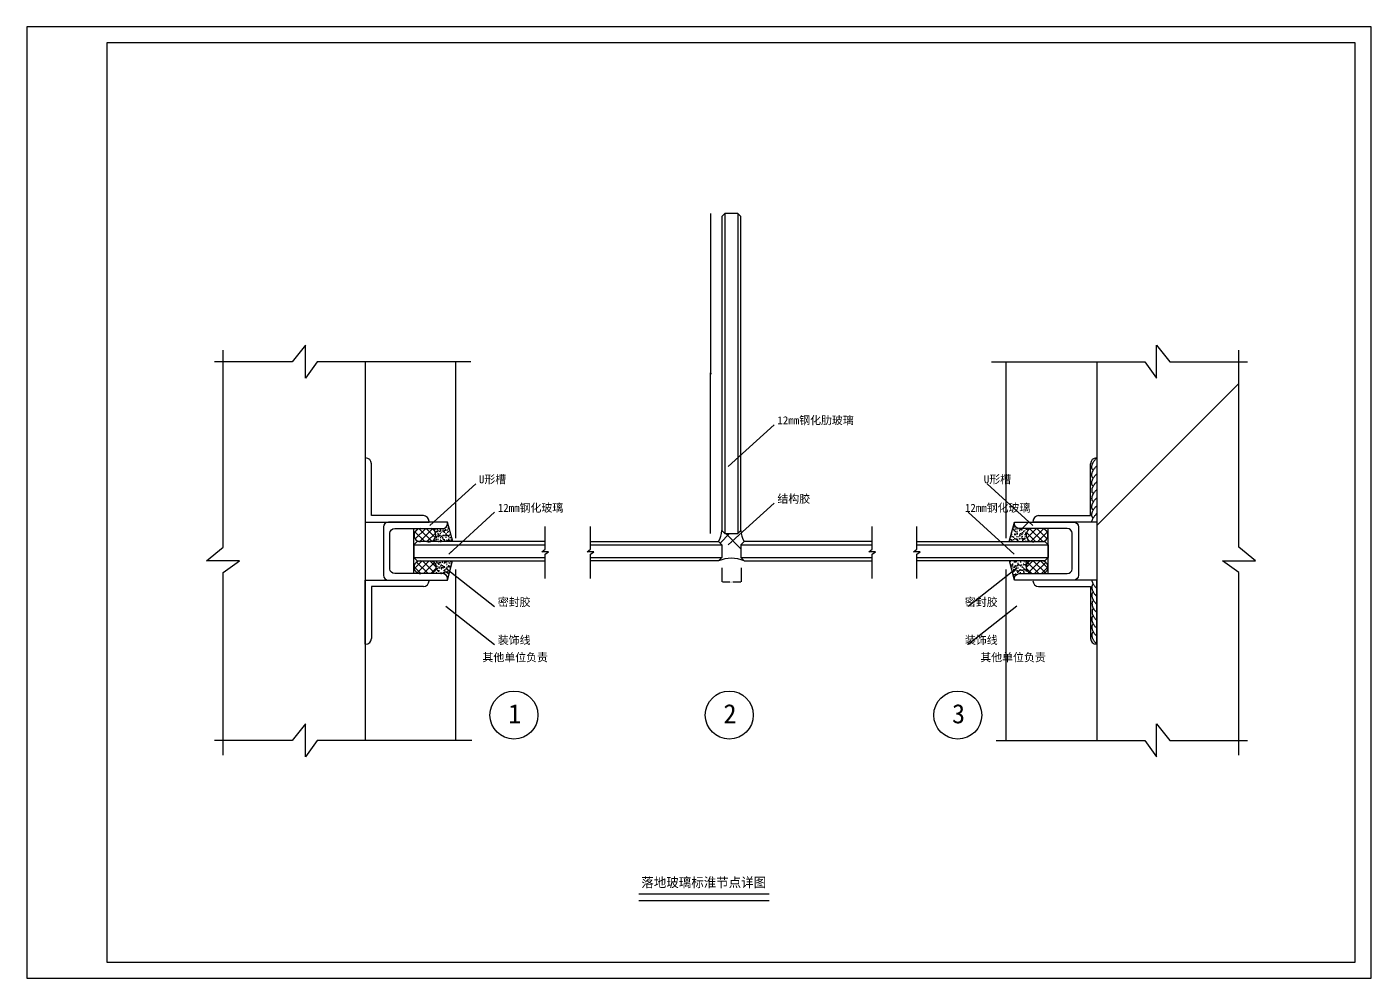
# Model space of a CAD drawing. Header units: metres. Extents: x 1403 to 3564, y 83 to 1684.
# Drawn here: x 1493 to 2333, y 83 to 677 of the extents above; entities that cross this region are included whole.
import ezdxf

# ---------------------------------------------------------------- set-up
doc = ezdxf.new("R2010")
doc.units = ezdxf.units.M
for name, color, linetype in [('2', 4, 'Continuous'), ('STAIR', 41, 'Continuous'), ('WINDOW', 61, 'Continuous'), ('填充', 2, 'Continuous'), ('标注', 3, 'Continuous')]:
    doc.layers.add(name, color=color, linetype=linetype)
doc.dimstyles.get("Standard").update_dxf_attribs({"dimtxt": 2.5, "dimasz": 2.5, "dimexe": 1.25, "dimexo": 0.625, "dimtad": 1, "dimcen": 2.5, "dimazin": 3, "dimtfac": 1, "dimtmove": 0, "dimatfit": 3})

# ---------------------------------------------------------------- blocks, each defined once
blk = doc.blocks.new('_CLOSEDFILLED')
at = {"color": 0, "linetype": 'BYBLOCK'}
blk.add_solid([(-1, 0.2), (0, 0), (-1, -0.2)], dxfattribs=at)
blk = doc.blocks.new('*D16')
for p, q in [((1920.13, 560.37), (1920.13, 460.37)), ((1919.88, 460.37), (1919.63, 460.37)), ((1920.13, 360.37), (1920.13, 460.37)), ((1920.13, 460.37), (1920.13, 460.37)), ((1920.38, 460.37), (1920.63, 460.37))]:
    blk.add_line(p, q)
at = {"layer": 'Defpoints'}
for p in [(1920.13, 560.37), (1920.13, 460.37), (1920.13, 360.37)]:
    blk.add_point(p, dxfattribs=at)
at = {"layer": '标注', "xscale": 0.25, "yscale": 0.25}
blk.add_blockref('_CLOSEDFILLED', (1920.13, 460.37), dxfattribs=at)
at = {"layer": '标注', "xscale": 0.25, "yscale": 0.25, "rotation": 180}
blk.add_blockref('_CLOSEDFILLED', (1920.13, 460.37), dxfattribs=at)
at = {"layer": '标注', "insert": (1920.13, 461.495), "char_height": 1, "attachment_point": 5}
blk.add_mtext('0', dxfattribs=at)
blk = doc.blocks.new('*D17')
for p, q in [((1927.18, 339.09), (1927.18, 330.35)), ((1939.18, 339.09), (1939.18, 330.35)), ((1927.43, 330.35), (1932.18, 330.35)), ((1934.18, 330.35), (1938.93, 330.35))]:
    blk.add_line(p, q)
at = {"layer": 'Defpoints'}
for p in [(1927.18, 339.09), (1939.18, 339.09), (1927.18, 330.35)]:
    blk.add_point(p, dxfattribs=at)
at = {"layer": '标注', "xscale": 0.25, "yscale": 0.25, "rotation": 180}
blk.add_blockref('_CLOSEDFILLED', (1927.18, 330.35), dxfattribs=at)
at = {"layer": '标注', "xscale": 0.25, "yscale": 0.25}
blk.add_blockref('_CLOSEDFILLED', (1939.18, 330.35), dxfattribs=at)
at = {"layer": '标注', "insert": (1933.18, 330.35), "char_height": 1, "attachment_point": 5}
blk.add_mtext('12', dxfattribs=at)

msp = doc.modelspace()

# ---------------------------------------------------------------- hatches: boundary and pattern name
at = {"layer": '2'}
h = msp.add_hatch(dxfattribs=at)
h.set_pattern_fill('AR-CONC', scale=10)
h.paths.add_polyline_path([(1625.71, 343.4), (1615.41, 336.05), (1615.41, 231.27), (1658.53, 231.27), (1666.97, 241.57), (1666.97, 220.96), (1674.31, 231.27), (1704.13, 231.27), (1704.13, 467.69), (1674.31, 467.69), (1666.97, 457.39), (1666.97, 477.99), (1658.53, 467.69), (1615.41, 467.69), (1615.41, 351.84), (1605.11, 343.4)])
h = msp.add_hatch(dxfattribs=at)
h.set_pattern_fill('ANSI31', scale=200)
h.paths.add_polyline_path([(1704.13, 467.69), (1674.31, 467.69), (1666.97, 457.39), (1666.97, 477.99), (1658.53, 467.69), (1615.41, 467.69), (1615.41, 351.84), (1605.11, 343.4), (1625.71, 343.4), (1615.41, 336.05), (1615.41, 231.27), (1658.53, 231.27), (1666.97, 241.57), (1666.97, 220.96), (1674.31, 231.27), (1704.13, 231.27)])
h = msp.add_hatch(dxfattribs=at)
h.set_pattern_fill('AR-CONC', scale=10)
h.paths.add_polyline_path([(2250.27, 467.69), (2207.14, 467.69), (2198.71, 477.99), (2198.71, 457.39), (2191.36, 467.69), (2161.54, 467.69), (2161.54, 231.27), (2191.36, 231.27), (2198.71, 220.96), (2198.71, 241.57), (2207.14, 231.27), (2250.27, 231.27), (2250.27, 336.05), (2239.96, 343.4), (2260.57, 343.4), (2250.27, 351.84)])
h = msp.add_hatch(dxfattribs=at)
h.set_pattern_fill('ANSI31', scale=200)
h.paths.add_polyline_path([(2250.27, 467.69), (2207.14, 467.69), (2198.71, 477.99), (2198.71, 457.39), (2191.36, 467.69), (2161.54, 467.69), (2161.54, 231.27), (2191.36, 231.27), (2198.71, 220.96), (2198.71, 241.57), (2207.14, 231.27), (2250.27, 231.27), (2250.27, 336.05), (2239.96, 343.4), (2260.57, 343.4), (2250.27, 351.84)])
h = msp.add_hatch(dxfattribs=at)
h.set_pattern_fill('ANSI37', scale=10)
h.paths.add_polyline_path([(1941.07, 355.37, -0.1), (1939.23, 360.37), (1926.91, 360.37, -0.1), (1925.07, 355.37), (1927.07, 353.37), (1927.07, 344.12, -0.15), (1939.07, 344.12), (1939.07, 355.37)])
at = {"layer": 'STAIR'}
h = msp.add_hatch(dxfattribs=at)
h.set_pattern_fill('ANSI32', scale=30)
h.paths.add_polyline_path([(1719.71, 338.37, 0.41), (1722.71, 335.37), (1738.57, 335.37, 0.02), (1738.96, 335.37), (1744.65, 335.37), (1747.41, 331.37), (1718.71, 331.37, -0.41), (1715.71, 334.37), (1715.71, 364.59, -0.41), (1718.71, 367.59), (1745.71, 367.59), (1755.71, 367.59), (1755.71, 366.59, -0.41), (1752.71, 363.59), (1722.71, 363.59, 0.41), (1719.71, 360.59)])
h = msp.add_hatch(dxfattribs=at)
h.set_pattern_fill('ANSI37')
h.paths.add_polyline_path([(1745.64, 363.59, -0.72), (1745.16, 355.37), (1738.85, 355.37, -1), (1738.86, 363.57, -0.01), (1738.94, 363.57), (1738.94, 363.59)])
h.paths.add_polyline_path([(1745.77, 343.37, -0.66), (1745.64, 335.37), (1738.57, 335.37, -0.96), (1738.66, 343.37)])
h = msp.add_hatch(dxfattribs=at)
h.set_pattern_fill('AR-SAND', scale=0.05)
h.paths.add_polyline_path([(1745.16, 355.37, 0.72), (1745.64, 363.59), (1752.71, 363.59, 0.41), (1755.71, 366.59), (1755.71, 367.59), (1759.02, 355.37)])
h.paths.add_polyline_path([(1745.64, 335.37, 0.66), (1745.77, 343.37), (1758.77, 343.37), (1755.71, 331.37), (1755.71, 332.37, 0.41), (1752.71, 335.37)])
h = msp.add_hatch(dxfattribs=at)
h.set_pattern_fill('AR-SAND', scale=0.05)
h.paths.add_polyline_path([(2120.51, 355.37, -0.72), (2120.03, 363.59), (2112.96, 363.59, -0.41), (2109.96, 366.59), (2109.96, 367.59), (2106.66, 355.37)])
h.paths.add_polyline_path([(2120.03, 335.37, -0.66), (2119.9, 343.37), (2106.91, 343.37), (2109.96, 331.37), (2109.96, 332.37, -0.41), (2112.96, 335.37)])
h = msp.add_hatch(dxfattribs=at)
h.set_pattern_fill('ANSI32', scale=30)
h.paths.add_polyline_path([(2145.96, 338.37, -0.41), (2142.96, 335.37), (2127.1, 335.37, -0.02), (2126.71, 335.37), (2121.03, 335.37), (2118.26, 331.37), (2146.96, 331.37, 0.41), (2149.96, 334.37), (2149.96, 364.59, 0.41), (2146.96, 367.59), (2119.96, 367.59), (2109.96, 367.59), (2109.96, 366.59, 0.41), (2112.96, 363.59), (2142.96, 363.59, -0.41), (2145.96, 360.59)])
h = msp.add_hatch(dxfattribs=at)
h.set_pattern_fill('ANSI37')
h.paths.add_polyline_path([(2120.03, 363.59, 0.72), (2120.51, 355.37), (2126.82, 355.37, 1), (2126.81, 363.57, 0.01), (2126.73, 363.57), (2126.73, 363.59)])
h.paths.add_polyline_path([(2119.9, 343.37, 0.66), (2120.03, 335.37), (2127.1, 335.37, 0.96), (2127.01, 343.37)])
h = msp.add_hatch(dxfattribs=at)
h.set_pattern_fill('ANSI32', scale=30)
h.paths.add_polyline_path([(1747.41, 331.37), (1744.65, 335.37), (1752.71, 335.37, -0.41), (1755.71, 332.37), (1755.71, 331.37)])
h = msp.add_hatch(dxfattribs=at)
h.set_pattern_fill('ANSI32', scale=30)
h.paths.add_polyline_path([(2118.26, 331.37), (2121.03, 335.37), (2112.96, 335.37, 0.41), (2109.96, 332.37), (2109.96, 331.37)])

# ---------------------------------------------------------------- linework, layer by layer
for p, q in [((1760.89, 357.46), (1760.89, 467.69)), ((2104.79, 357.46), (2104.79, 467.69)), ((1704.13, 407.64), (1704.13, 367.59)), ((1708.14, 371.59), (1708.14, 404.04)), ((2157.54, 371.59), (2157.54, 404.04)), ((2161.14, 407.64), (2161.54, 407.64)), ((2161.54, 407.64), (2161.54, 367.59)), ((2157.54, 376.82), (2157.54, 401.92)), ((1740.58, 371.59), (1708.14, 371.59)), ((2125.09, 371.59), (2157.54, 371.59)), ((1704.13, 367.59), (1744.19, 367.59)), ((2161.54, 367.59), (2121.49, 367.59)), ((1760.89, 231.27), (1760.89, 337.88)), ((2104.79, 231.27), (2104.79, 337.88)), ((1704.13, 331.37), (1744.19, 331.37)), ((1704.13, 291.32), (1704.13, 331.37)), ((2161.54, 331.37), (2121.49, 331.37)), ((2161.54, 291.32), (2161.54, 331.37)), ((1740.58, 327.36), (1708.14, 327.36)), ((1708.14, 327.36), (1708.14, 294.92)), ((1708.14, 322.13), (1708.14, 297.04)), ((2125.09, 327.36), (2157.54, 327.36)), ((2157.54, 327.36), (2157.54, 294.92)), ((2157.54, 322.13), (2157.54, 297.04)), ((1704.53, 291.32), (1704.13, 291.32)), ((2161.14, 291.32), (2161.54, 291.32))]:
    msp.add_line(p, q)
msp.add_lwpolyline([(1492.84, 82.81), (2332.84, 82.81), (2332.84, 676.81), (1492.84, 676.81)], close=True)
for points in [[(1542.84, 666.81), (1542.84, 92.81), (2322.84, 92.81), (2322.84, 666.81), (1542.84, 666.81)], [(1615.41, 221.96), (1615.41, 336.05), (1625.71, 343.4), (1605.11, 343.4), (1615.41, 351.84), (1615.41, 474.92)], [(1770.34, 467.69), (1674.31, 467.69), (1666.97, 457.39), (1666.97, 477.99), (1658.53, 467.69), (1610.1, 467.69)], [(2095.68, 467.69), (2191.36, 467.69), (2198.71, 457.39), (2198.71, 477.99), (2207.14, 467.69), (2255.58, 467.69)], [(2250.27, 221.96), (2250.27, 336.05), (2239.96, 343.4), (2260.57, 343.4), (2250.27, 351.84), (2250.27, 474.92)], [(1816.68, 332.31), (1816.68, 347.48), (1818.74, 348.95), (1814.62, 348.95), (1816.68, 350.64), (1816.68, 364.8)], [(1845.11, 332.31), (1845.11, 347.48), (1847.17, 348.95), (1843.05, 348.95), (1845.11, 350.64), (1845.11, 364.8)], [(2021.04, 332.31), (2021.04, 347.48), (2023.1, 348.95), (2018.98, 348.95), (2021.04, 350.64), (2021.04, 364.8)], [(2049, 332.31), (2049, 347.48), (2051.06, 348.95), (2046.94, 348.95), (2049, 350.64), (2049, 364.8)], [(1770.88, 231.27), (1674.31, 231.27), (1666.97, 220.96), (1666.97, 241.57), (1658.53, 231.27), (1610.1, 231.27)], [(2098.53, 231.27), (2191.36, 231.27), (2198.71, 220.96), (2198.71, 241.57), (2207.14, 231.27), (2255.58, 231.27)]]:
    msp.add_lwpolyline(points)
for centre, start, end in [((1704.53, 404.04), 0, 90), ((2161.14, 404.04), 90, 180), ((1740.58, 367.99), 0, 90), ((2125.09, 367.99), 90, 180), ((1740.58, 330.97), 270, 0), ((2125.09, 330.97), 180, 270), ((1704.53, 294.92), 270, 0), ((2161.14, 294.92), 180, 270)]:
    msp.add_arc(centre, 3.6, start, end)
for p, q in [((1734.71, 335.37), (1734.71, 363.59)), ((1738.94, 363.57), (1738.94, 363.59)), ((1759.02, 355.37), (1755.71, 367.59)), ((1755.71, 366.59), (1755.71, 367.59)), ((2106.66, 355.37), (2109.96, 367.59)), ((2109.96, 366.59), (2109.96, 367.59)), ((2126.73, 363.57), (2126.73, 363.59)), ((2130.96, 335.37), (2130.96, 363.59)), ((1755.71, 331.37), (1758.77, 343.37)), ((2109.96, 331.37), (2106.91, 343.37))]:
    msp.add_line(p, q, dxfattribs=at)
for points in [[(2159.23, 399.97), (2159.15, 400.02), (2159.01, 400.13), (2158.89, 400.23), (2158.77, 400.35), (2158.67, 400.48), (2158.59, 400.62), (2158.51, 400.77), (2158.45, 400.94), (2158.4, 401.13), (2158.36, 401.34), (2158.33, 401.56), (2158.31, 401.8), (2158.31, 402.04), (2158.32, 402.29), (2158.35, 402.54), (2158.39, 402.8), (2158.45, 403.05), (2158.52, 403.31), (2158.6, 403.56), (2158.7, 403.82), (2158.81, 404.08), (2158.93, 404.35), (2159.07, 404.62), (2159.22, 404.9), (2159.38, 405.18), (2159.57, 405.48), (2159.78, 405.79), (2160.03, 406.11), (2160.32, 406.46), (2160.66, 406.83), (2161.07, 407.22), (2161.54, 407.64)], [(2159.19, 390), (2159.11, 390.06), (2158.97, 390.16), (2158.84, 390.26), (2158.73, 390.38), (2158.63, 390.51), (2158.54, 390.65), (2158.47, 390.8), (2158.4, 390.97), (2158.35, 391.16), (2158.31, 391.37), (2158.28, 391.59), (2158.27, 391.83), (2158.27, 392.07), (2158.28, 392.32), (2158.31, 392.57), (2158.35, 392.83), (2158.4, 393.08), (2158.47, 393.34), (2158.55, 393.59), (2158.65, 393.85), (2158.76, 394.11), (2158.89, 394.38), (2159.02, 394.65), (2159.17, 394.93), (2159.34, 395.21), (2159.52, 395.51), (2159.73, 395.82), (2159.98, 396.14), (2160.27, 396.49), (2160.62, 396.86), (2161.02, 397.25), (2161.54, 397.71)], [(2159.22, 395.01), (2159.14, 395.06), (2159, 395.16), (2158.88, 395.27), (2158.76, 395.39), (2158.66, 395.51), (2158.58, 395.65), (2158.5, 395.81), (2158.44, 395.98), (2158.38, 396.17), (2158.35, 396.38), (2158.32, 396.6), (2158.3, 396.83), (2158.3, 397.07), (2158.31, 397.32), (2158.34, 397.58), (2158.38, 397.83), (2158.44, 398.09), (2158.51, 398.34), (2158.59, 398.6), (2158.69, 398.86), (2158.8, 399.12), (2158.92, 399.38), (2159.06, 399.66), (2159.21, 399.93), (2159.37, 400.22), (2159.55, 400.51), (2159.77, 400.82), (2160.01, 401.15), (2160.31, 401.49), (2160.65, 401.86), (2161.06, 402.26), (2161.54, 402.69)], [(2159.34, 380.37), (2159.26, 380.42), (2159.12, 380.52), (2158.99, 380.63), (2158.88, 380.74), (2158.78, 380.87), (2158.69, 381.01), (2158.62, 381.16), (2158.55, 381.34), (2158.5, 381.53), (2158.46, 381.73), (2158.43, 381.95), (2158.42, 382.19), (2158.42, 382.43), (2158.43, 382.68), (2158.46, 382.93), (2158.5, 383.19), (2158.55, 383.44), (2158.62, 383.7), (2158.71, 383.95), (2158.8, 384.21), (2158.91, 384.48), (2159.04, 384.74), (2159.18, 385.01), (2159.32, 385.29), (2159.49, 385.57), (2159.67, 385.87), (2159.88, 386.18), (2160.13, 386.5), (2160.42, 386.85), (2160.77, 387.22), (2161.17, 387.61), (2161.54, 387.94)], [(2159.35, 385.33), (2159.27, 385.38), (2159.13, 385.48), (2159, 385.59), (2158.89, 385.71), (2158.79, 385.83), (2158.7, 385.97), (2158.63, 386.13), (2158.56, 386.3), (2158.51, 386.49), (2158.47, 386.7), (2158.45, 386.92), (2158.43, 387.15), (2158.43, 387.4), (2158.44, 387.64), (2158.47, 387.9), (2158.51, 388.15), (2158.56, 388.41), (2158.63, 388.66), (2158.72, 388.92), (2158.81, 389.18), (2158.93, 389.44), (2159.05, 389.71), (2159.19, 389.98), (2159.34, 390.25), (2159.5, 390.54), (2159.68, 390.83), (2159.89, 391.14), (2160.14, 391.47), (2160.43, 391.81), (2160.78, 392.18), (2161.18, 392.58), (2161.54, 392.89)], [(2159.23, 375.11), (2159.15, 375.16), (2159.01, 375.26), (2158.89, 375.37), (2158.77, 375.49), (2158.67, 375.61), (2158.59, 375.75), (2158.51, 375.91), (2158.45, 376.08), (2158.4, 376.27), (2158.36, 376.48), (2158.33, 376.7), (2158.31, 376.93), (2158.31, 377.18), (2158.32, 377.42), (2158.35, 377.68), (2158.39, 377.93), (2158.45, 378.19), (2158.52, 378.44), (2158.6, 378.7), (2158.7, 378.96), (2158.81, 379.22), (2158.93, 379.49), (2159.07, 379.76), (2159.22, 380.03), (2159.38, 380.32), (2159.57, 380.61), (2159.78, 380.92), (2160.03, 381.25), (2160.32, 381.59), (2160.66, 381.96), (2161.07, 382.36), (2161.54, 382.78)], [(2159.22, 370.15), (2159.14, 370.2), (2159, 370.3), (2158.88, 370.41), (2158.76, 370.52), (2158.66, 370.65), (2158.58, 370.79), (2158.5, 370.94), (2158.44, 371.12), (2158.38, 371.31), (2158.35, 371.51), (2158.32, 371.74), (2158.3, 371.97), (2158.3, 372.21), (2158.31, 372.46), (2158.34, 372.71), (2158.38, 372.97), (2158.44, 373.22), (2158.51, 373.48), (2158.59, 373.74), (2158.69, 373.99), (2158.8, 374.26), (2158.92, 374.52), (2159.06, 374.79), (2159.21, 375.07), (2159.37, 375.35), (2159.55, 375.65), (2159.77, 375.96), (2160.01, 376.28), (2160.31, 376.63), (2160.65, 377), (2161.06, 377.39), (2161.54, 377.83)], [(2158.3, 367.61), (2158.31, 367.71), (2158.35, 367.96), (2158.4, 368.22), (2158.47, 368.47), (2158.55, 368.73), (2158.65, 368.99), (2158.76, 369.25), (2158.89, 369.52), (2159.02, 369.79), (2159.17, 370.06), (2159.34, 370.35), (2159.52, 370.65), (2159.73, 370.95), (2159.98, 371.28), (2160.27, 371.62), (2160.62, 371.99), (2161.02, 372.39), (2161.54, 372.85)], [(2158.3, 331.35), (2158.31, 331.25), (2158.35, 330.99), (2158.4, 330.74), (2158.47, 330.48), (2158.55, 330.23), (2158.65, 329.97), (2158.76, 329.71), (2158.89, 329.44), (2159.02, 329.17), (2159.17, 328.89), (2159.34, 328.61), (2159.52, 328.31), (2159.73, 328), (2159.98, 327.68), (2160.27, 327.33), (2160.62, 326.97), (2161.02, 326.57), (2161.54, 326.11)], [(2159.22, 328.81), (2159.14, 328.76), (2159, 328.66), (2158.88, 328.55), (2158.76, 328.44), (2158.66, 328.31), (2158.58, 328.17), (2158.5, 328.01), (2158.44, 327.84), (2158.38, 327.65), (2158.35, 327.44), (2158.32, 327.22), (2158.3, 326.99), (2158.3, 326.75), (2158.31, 326.5), (2158.34, 326.24), (2158.38, 325.99), (2158.44, 325.73), (2158.51, 325.48), (2158.59, 325.22), (2158.69, 324.96), (2158.8, 324.7), (2158.92, 324.44), (2159.06, 324.17), (2159.21, 323.89), (2159.37, 323.6), (2159.55, 323.31), (2159.77, 323), (2160.01, 322.67), (2160.31, 322.33), (2160.65, 321.96), (2161.06, 321.57), (2161.54, 321.13)], [(2159.23, 323.85), (2159.15, 323.8), (2159.01, 323.7), (2158.89, 323.59), (2158.77, 323.47), (2158.67, 323.34), (2158.59, 323.2), (2158.51, 323.05), (2158.45, 322.88), (2158.4, 322.69), (2158.36, 322.48), (2158.33, 322.26), (2158.31, 322.03), (2158.31, 321.78), (2158.32, 321.53), (2158.35, 321.28), (2158.39, 321.02), (2158.45, 320.77), (2158.52, 320.51), (2158.6, 320.26), (2158.7, 320), (2158.81, 319.74), (2158.93, 319.47), (2159.07, 319.2), (2159.22, 318.92), (2159.38, 318.64), (2159.57, 318.34), (2159.78, 318.03), (2160.03, 317.71), (2160.32, 317.36), (2160.66, 317), (2161.07, 316.6), (2161.54, 316.18)], [(2159.34, 318.59), (2159.26, 318.54), (2159.12, 318.44), (2158.99, 318.33), (2158.88, 318.22), (2158.78, 318.09), (2158.69, 317.95), (2158.62, 317.79), (2158.55, 317.62), (2158.5, 317.43), (2158.46, 317.23), (2158.43, 317), (2158.42, 316.77), (2158.42, 316.53), (2158.43, 316.28), (2158.46, 316.02), (2158.5, 315.77), (2158.55, 315.51), (2158.62, 315.26), (2158.71, 315), (2158.8, 314.74), (2158.91, 314.48), (2159.04, 314.22), (2159.18, 313.95), (2159.32, 313.67), (2159.49, 313.38), (2159.67, 313.09), (2159.88, 312.78), (2160.13, 312.45), (2160.42, 312.11), (2160.77, 311.74), (2161.17, 311.35), (2161.54, 311.02)], [(2159.35, 313.63), (2159.27, 313.58), (2159.13, 313.48), (2159, 313.37), (2158.89, 313.25), (2158.79, 313.12), (2158.7, 312.99), (2158.63, 312.83), (2158.56, 312.66), (2158.51, 312.47), (2158.47, 312.26), (2158.45, 312.04), (2158.43, 311.81), (2158.43, 311.56), (2158.44, 311.31), (2158.47, 311.06), (2158.51, 310.81), (2158.56, 310.55), (2158.63, 310.3), (2158.72, 310.04), (2158.81, 309.78), (2158.93, 309.52), (2159.05, 309.25), (2159.19, 308.98), (2159.34, 308.7), (2159.5, 308.42), (2159.68, 308.12), (2159.89, 307.82), (2160.14, 307.49), (2160.43, 307.14), (2160.78, 306.78), (2161.18, 306.38), (2161.54, 306.06)], [(2159.19, 308.95), (2159.11, 308.9), (2158.97, 308.8), (2158.84, 308.69), (2158.73, 308.58), (2158.63, 308.45), (2158.54, 308.31), (2158.47, 308.16), (2158.4, 307.98), (2158.35, 307.79), (2158.31, 307.59), (2158.28, 307.36), (2158.27, 307.13), (2158.27, 306.89), (2158.28, 306.64), (2158.31, 306.39), (2158.35, 306.13), (2158.4, 305.88), (2158.47, 305.62), (2158.55, 305.36), (2158.65, 305.11), (2158.76, 304.84), (2158.89, 304.58), (2159.02, 304.31), (2159.17, 304.03), (2159.34, 303.75), (2159.52, 303.45), (2159.73, 303.14), (2159.98, 302.82), (2160.27, 302.47), (2160.62, 302.1), (2161.02, 301.71), (2161.54, 301.24)], [(2159.22, 303.95), (2159.14, 303.9), (2159, 303.8), (2158.88, 303.69), (2158.76, 303.57), (2158.66, 303.45), (2158.58, 303.31), (2158.5, 303.15), (2158.44, 302.98), (2158.38, 302.79), (2158.35, 302.58), (2158.32, 302.36), (2158.3, 302.13), (2158.3, 301.88), (2158.31, 301.63), (2158.34, 301.38), (2158.38, 301.13), (2158.44, 300.87), (2158.51, 300.62), (2158.59, 300.36), (2158.69, 300.1), (2158.8, 299.84), (2158.92, 299.57), (2159.06, 299.3), (2159.21, 299.03), (2159.37, 298.74), (2159.55, 298.44), (2159.77, 298.14), (2160.01, 297.81), (2160.31, 297.46), (2160.65, 297.1), (2161.06, 296.7), (2161.54, 296.27)], [(2159.23, 298.98), (2159.15, 298.93), (2159.01, 298.83), (2158.89, 298.72), (2158.77, 298.61), (2158.67, 298.48), (2158.59, 298.34), (2158.51, 298.19), (2158.45, 298.01), (2158.4, 297.82), (2158.36, 297.62), (2158.33, 297.4), (2158.31, 297.16), (2158.31, 296.92), (2158.32, 296.67), (2158.35, 296.42), (2158.39, 296.16), (2158.45, 295.91), (2158.52, 295.65), (2158.6, 295.4), (2158.7, 295.14), (2158.81, 294.87), (2158.93, 294.61), (2159.07, 294.34), (2159.22, 294.06), (2159.38, 293.78), (2159.57, 293.48), (2159.78, 293.17), (2160.03, 292.85), (2160.32, 292.5), (2160.66, 292.13), (2161.07, 291.74), (2161.54, 291.32)]]:
    msp.add_lwpolyline(points, dxfattribs=at)
for points in [[(1745.77, 343.37, -0.66), (1745.64, 335.37)], [(2119.9, 343.37, 0.66), (2120.03, 335.37)]]:
    msp.add_lwpolyline(points, format="xyb", dxfattribs=at)
for centre, radius, start, end in [((1738.86, 359.47), 4.1, 88.85, 269.94), ((1744, 359.56), 4.35, 254.52, 67.82), ((2121.67, 359.56), 4.35, 112.18, 285.48), ((2126.81, 359.47), 4.1, 270.06, 91.15), ((1738.76, 339.37), 4, 87.21, 272.79), ((2126.91, 339.37), 4, 267.21, 92.79)]:
    msp.add_arc(centre, radius, start, end, dxfattribs=at)
at = {"layer": 'WINDOW'}
msp.add_lwpolyline([(1927.07, 558.37), (1927.07, 362.37), (1929.07, 360.37), (1937.07, 360.37), (1939.07, 362.37), (1939.07, 558.37), (1937.07, 560.37), (1929.07, 560.37)], close=True, dxfattribs=at)
for points in [[(1816.68, 355.37), (1736.71, 355.37), (1734.71, 353.37), (1734.71, 345.37), (1736.71, 343.37), (1816.68, 343.37)], [(1845.11, 355.37), (1925.07, 355.37), (1927.07, 353.37), (1927.07, 345.37), (1925.07, 343.37), (1845.11, 343.37)], [(2021.04, 355.37), (1941.07, 355.37), (1939.07, 353.37), (1939.07, 345.37), (1941.07, 343.37), (2021.04, 343.37)], [(2049, 355.37), (2128.96, 355.37), (2130.96, 353.37), (2130.96, 345.37), (2128.96, 343.37), (2049, 343.37)]]:
    msp.add_lwpolyline(points, dxfattribs=at)
at = {"layer": '填充'}
for points in [[(1755.71, 367.59), (1718.71, 367.59, 0.41), (1715.71, 364.59), (1715.71, 334.37, 0.41), (1718.71, 331.37), (1755.71, 331.37), (1755.71, 332.37, 0.41), (1752.71, 335.37), (1722.71, 335.37, -0.41), (1719.71, 338.37), (1719.71, 360.59, -0.41), (1722.71, 363.59), (1752.71, 363.59, 0.41), (1755.71, 366.59)], [(2109.96, 367.59), (2146.96, 367.59, -0.41), (2149.96, 364.59), (2149.96, 334.37, -0.41), (2146.96, 331.37), (2109.96, 331.37), (2109.96, 332.37, -0.41), (2112.96, 335.37), (2142.96, 335.37, 0.41), (2145.96, 338.37), (2145.96, 360.59, 0.41), (2142.96, 363.59), (2112.96, 363.59, -0.41), (2109.96, 366.59)]]:
    msp.add_lwpolyline(points, format="xyb", dxfattribs=at)
for centre in [(1797.23, 247.07), (1931.79, 247.07), (2074.57, 247.07)]:
    msp.add_circle(centre, 15, dxfattribs=at)
at = {"layer": '标注'}
for p, q in [((1929.07, 560.37), (1929.07, 360.37)), ((1937.07, 560.37), (1937.07, 360.37)), ((1704.13, 467.69), (1704.13, 231.27)), ((2161.54, 467.69), (2161.54, 231.27)), ((1734.71, 353.37), (1816.68, 353.37)), ((1845.11, 353.37), (1927.07, 353.37)), ((1939.07, 353.37), (2021.04, 353.37)), ((2049, 353.37), (2130.96, 353.37)), ((1734.71, 345.37), (1816.68, 345.37)), ((1845.11, 345.37), (1927.07, 345.37)), ((1939.07, 345.37), (2021.04, 345.37)), ((2049, 345.37), (2130.96, 345.37)), ((1875.34, 131.33), (1956.77, 131.33))]:
    msp.add_line(p, q, dxfattribs=at)
msp.add_lwpolyline([(1875.34, 135.33), (1956.77, 135.33)], dxfattribs=at)
for centre, radius, start, end in [((1913.64, 362.42), 13.43, 328.33, 359.78), ((1952.5, 362.42), 13.43, 180.22, 211.67), ((1933.07, 325.03), 20.01, 66.43, 113.57)]:
    msp.add_arc(centre, radius, start, end, dxfattribs=at)

# ---------------------------------------------------------------- texts
for s, height, p in [('1', 12, (1793.59, 241.9)), ('2', 12, (1928.15, 241.9)), ('3', 12, (2070.93, 241.9)), ('落地玻璃标淮节点详图', 6, (1876.81, 139.58))]:
    msp.add_text(s, height=height).set_placement(p)
at = {"layer": '标注', "char_height": 5, "attachment_point": 1}
for s, insert in [('{\\f宋体|b0|i0|c134|p2;12mm钢化肋玻璃}', (1961.84, 433.65)), ('{\\f宋体|b0|i0|c134|p2;U形槽}', (1775.31, 396.79)), ('{\\f宋体|b0|i0|c134|p2;U形槽}', (2090.83, 396.79)), ('{\\f宋体|b0|i0|c134|p2;12mm钢化玻璃}', (1787.12, 378.97)), ('{\\f宋体|b0|i0|c134|p2;结构胶}', (1961.84, 384.61)), ('{\\f宋体|b0|i0|c134|p2;12mm钢化玻璃}', (2079.02, 378.97)), ('{\\f宋体|b0|i0|c134|p2;密封胶}', (1787.12, 320.12)), ('{\\f宋体|b0|i0|c134|p2;密封胶}', (2079.02, 320.12)), ('{\\f宋体|b0|i0|c134|p2;装饰线}', (1787.12, 296.41)), ('{\\f宋体|b0|i0|c134|p2;装饰线}', (2079.02, 296.41)), ('{\\f宋体|b0|i0|c134|p2;其他单位负责}', (1777.52, 285.58)), ('{\\f宋体|b0|i0|c134|p2;其他单位负责}', (2088.62, 285.58))]:
    msp.add_mtext(s, dxfattribs=dict(at, insert=insert))

# ---------------------------------------------------------------- dimensions: what is measured, and where the dimension line sits
at = {"layer": '标注'}
for base, p1, p2, picture, middle in [((1920.13, 460.37), (1920.13, 360.37), (1920.13, 560.37), '*D16', (1920.13, 461.495)), ((1927.18, 330.35), (1927.18, 339.09), (1939.18, 339.09), '*D17', (1933.18, 330.35))]:
    dim = msp.add_linear_dim(base=base, p1=p1, p2=p2, dimstyle='Standard', dxfattribs=at)
    dim.commit()
    dim.dimension.update_dxf_attribs({"geometry": picture, "text_midpoint": middle})

# ---------------------------------------------------------------- leaders
for points in [[(1931.13, 402.32), (1959.84, 428.36)], [(1744.61, 365.46), (1773.31, 391.49)], [(2121.54, 365.46), (2092.83, 391.49)], [(1931.13, 353.28), (1959.84, 379.32)], [(1756.41, 347.64), (1785.12, 373.69)], [(2109.73, 347.64), (2081.02, 373.69)], [(1754.65, 338.8), (1785.12, 314.83)], [(2111.49, 338.8), (2081.02, 314.83)], [(1754.65, 315.08), (1785.12, 291.13)], [(2111.49, 315.08), (2081.02, 291.13)]]:
    msp.add_leader(points, dimstyle='Standard', dxfattribs=at)

doc.saveas('drawing.dxf')
